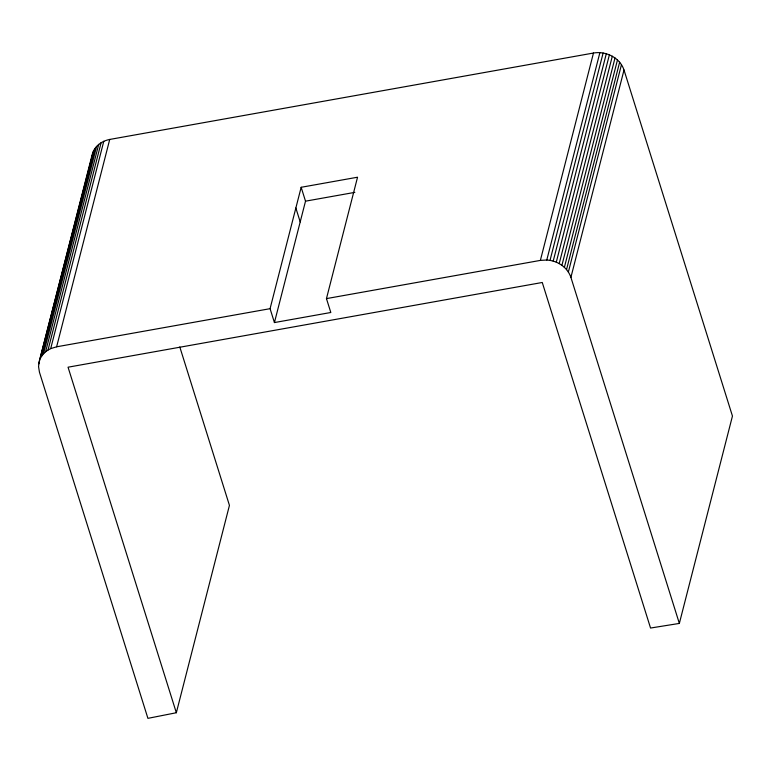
<?xml version="1.0" encoding="UTF-8"?>
<svg xmlns="http://www.w3.org/2000/svg" width="771" height="771" viewBox="0 0 771 771"><rect width="100%" height="100%" fill="white"/><g stroke="black" fill="none" stroke-linecap="round" stroke-linejoin="round"><path stroke-width="1.16" d="M176.337 712.741L68.05 367.198L542.264 282.485L650.551 628.037L679.347 623.421L732.45 416.061L624.009 70.007C619.942 57.661 605.91 50.799 593.477 53.035L109.723 139.445C102.938 140.736 96.452 144.717 93.436 151.106L39.331 361.079L38.55 366.611L39.456 372.239L147.916 718.35L176.337 712.741L229.44 505.381L179.797 346.96M91.71 158.315L93.436 151.106M38.733 363.806L92.424 153.718M41.827 353.793L42.723 350.304M45.711 338.652L46.607 335.154M48.689 327L49.585 323.512M51.079 317.681L51.975 314.192M60.331 281.569L61.227 278.08M65.699 260.598L66.595 257.109M68.079 251.279L68.976 247.79M73.457 230.317L74.344 226.819M74.941 224.486L75.837 220.998M77.331 215.167L78.228 211.678M82.699 194.196L83.596 190.707M86.583 179.055L87.47 175.557M89.561 167.403L90.458 163.915M40.333 358.467L41.73 356.019L94.833 148.658M41.73 356.019L43.504 353.773L96.606 146.413M43.504 353.773L45.605 351.769L98.707 144.408M45.605 351.769L48.014 350.044L101.117 142.683M48.014 350.044L50.684 348.627L103.786 141.266M50.684 348.627L56.62 346.805L109.723 139.445M270.072 308.679L301.162 187.286L357.542 177.214L326.461 298.608L330.817 312.496L274.428 322.567L270.072 308.679L56.62 346.805M274.428 322.567L305.518 201.173L301.162 187.286M326.461 298.608L540.375 260.396L593.477 53.035M540.375 260.396L546.784 260.01L599.886 52.65M546.784 260.01L550.022 260.376L603.124 53.016M679.347 623.421L570.906 277.367C568.246 269.339 561.211 263.403 553.202 261.109L606.305 53.748M556.286 262.188L609.389 54.828M559.206 263.595L612.309 56.235M561.914 265.32L615.017 57.96M564.382 267.325L617.475 59.965M566.54 269.571L619.643 62.21M568.372 272.018L621.465 64.658M570.906 277.367L624.009 70.007M305.518 201.173L354.853 192.364M550.022 260.376L553.202 261.109M295.852 208.016L300.208 221.913"/></g></svg>
